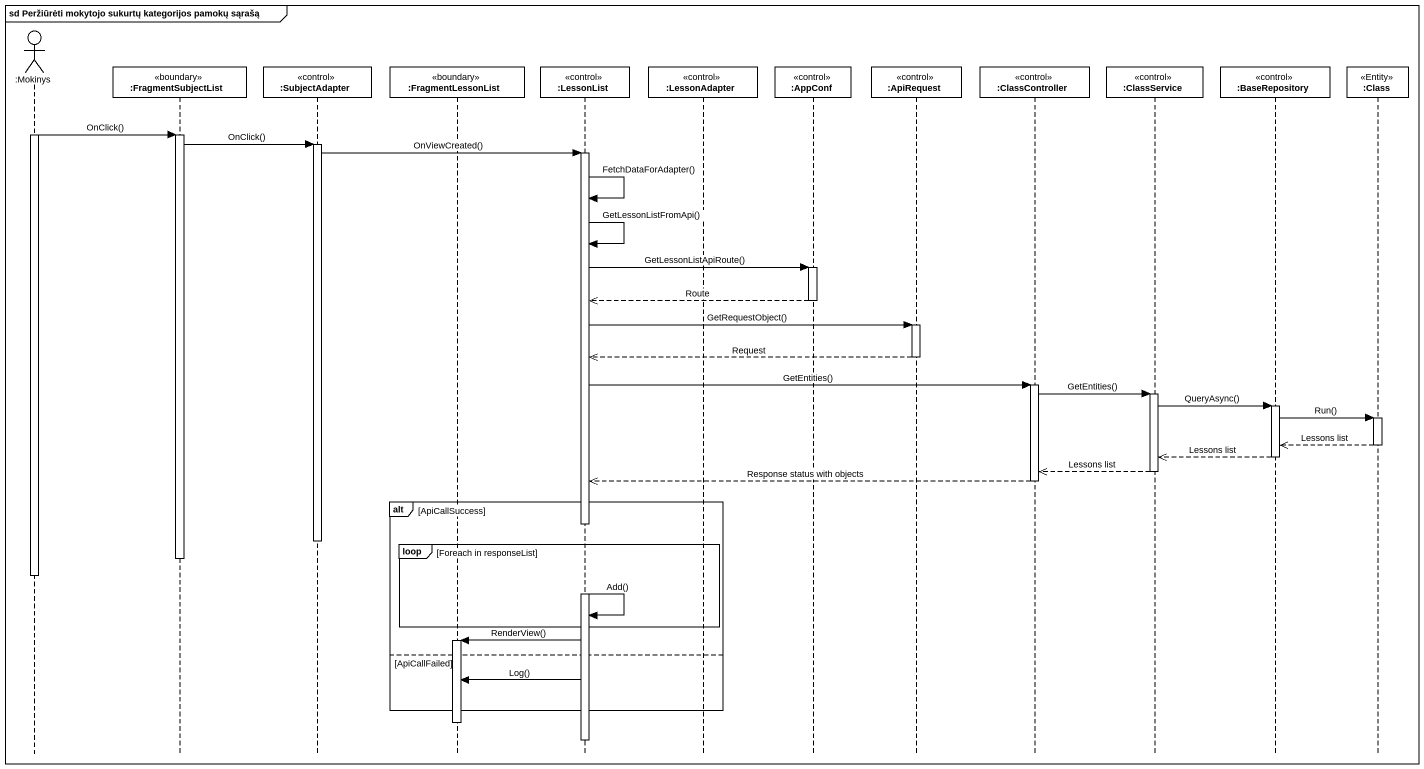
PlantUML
@startuml
mainframe sd Peržiūrėti mokytojo sukurtų kategorijos pamokų sąrašą
hide footbox
actor ":Mokinys" as Mokinys
participant ":FragmentSubjectList" as FragmentSubjectList <<boundary>>
participant ":SubjectAdapter" as SubjectAdapter <<control>>
participant ":FragmentLessonList" as FragmentLessonList <<boundary>>
participant ":LessonList" as LessonList <<control>>
participant ":LessonAdapter" as LessonAdapter <<control>>
participant ":AppConf" as AppConf <<control>>
participant ":ApiRequest" as ApiRequest <<control>>
participant ":ClassController" as ClassController <<control>>
participant ":ClassService" as ClassService <<control>>
participant ":BaseRepository" as BaseRepository <<control>>
participant ":Class" as Class_ <<Entity>>

activate Mokinys
Mokinys -> FragmentSubjectList : OnClick()
activate FragmentSubjectList
FragmentSubjectList -> SubjectAdapter : OnClick()
activate SubjectAdapter
SubjectAdapter -> LessonList : OnViewCreated()
activate LessonList
LessonList -> LessonList : FetchDataForAdapter()
LessonList -> LessonList : GetLessonListFromApi()
LessonList -> AppConf : GetLessonListApiRoute()
activate AppConf
AppConf -->> LessonList : Route
deactivate AppConf
LessonList -> ApiRequest : GetRequestObject()
activate ApiRequest
ApiRequest -->> LessonList : Request
deactivate ApiRequest
LessonList -> ClassController : GetEntities()
activate ClassController
ClassController -> ClassService : GetEntities()
activate ClassService
ClassService -> BaseRepository : QueryAsync()
activate BaseRepository
BaseRepository -> Class_ : Run()
activate Class_
Class_ -->> BaseRepository : Lessons list
deactivate Class_
BaseRepository -->> ClassService : Lessons list
deactivate BaseRepository
ClassService -->> ClassController : Lessons list
deactivate ClassService
ClassController -->> LessonList : Response status with objects
deactivate ClassController
alt ApiCallSuccess
  deactivate SubjectAdapter
  loop Foreach in responseList
    deactivate FragmentSubjectList
    deactivate Mokinys
    LessonList -> LessonList : Add()
  end
  LessonList -> FragmentLessonList : RenderView()
  activate FragmentLessonList
else ApiCallFailed
  LessonList -> FragmentLessonList : Log()
end
deactivate FragmentLessonList
deactivate LessonList
@enduml
